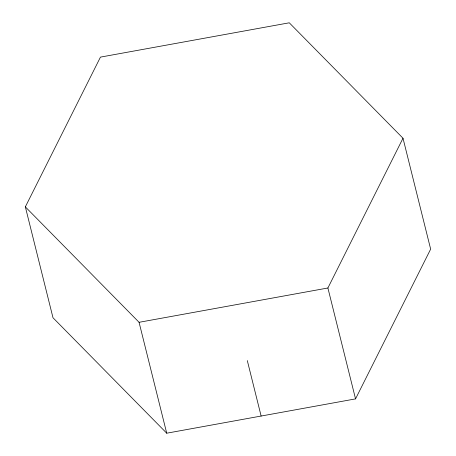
<?xml version="1.0" encoding="UTF-8"?>
<svg xmlns="http://www.w3.org/2000/svg" width="456" height="456" viewBox="0 0 456 456"><rect width="100%" height="100%" fill="white"/><g stroke="black" fill="none" stroke-linecap="round" stroke-linejoin="round"><path stroke-width="0.68" d="M25.348 206.864L100.457 57.114L289.281 22.8L403.001 138.242L430.652 249.136L355.543 398.886L166.719 433.2L52.999 317.758L25.348 206.864L139.069 322.306L166.719 433.2M355.543 398.886L327.898 287.992L403.001 138.242M139.069 322.306L327.898 287.992M247.306 360.599L261.128 416.043"/></g></svg>
